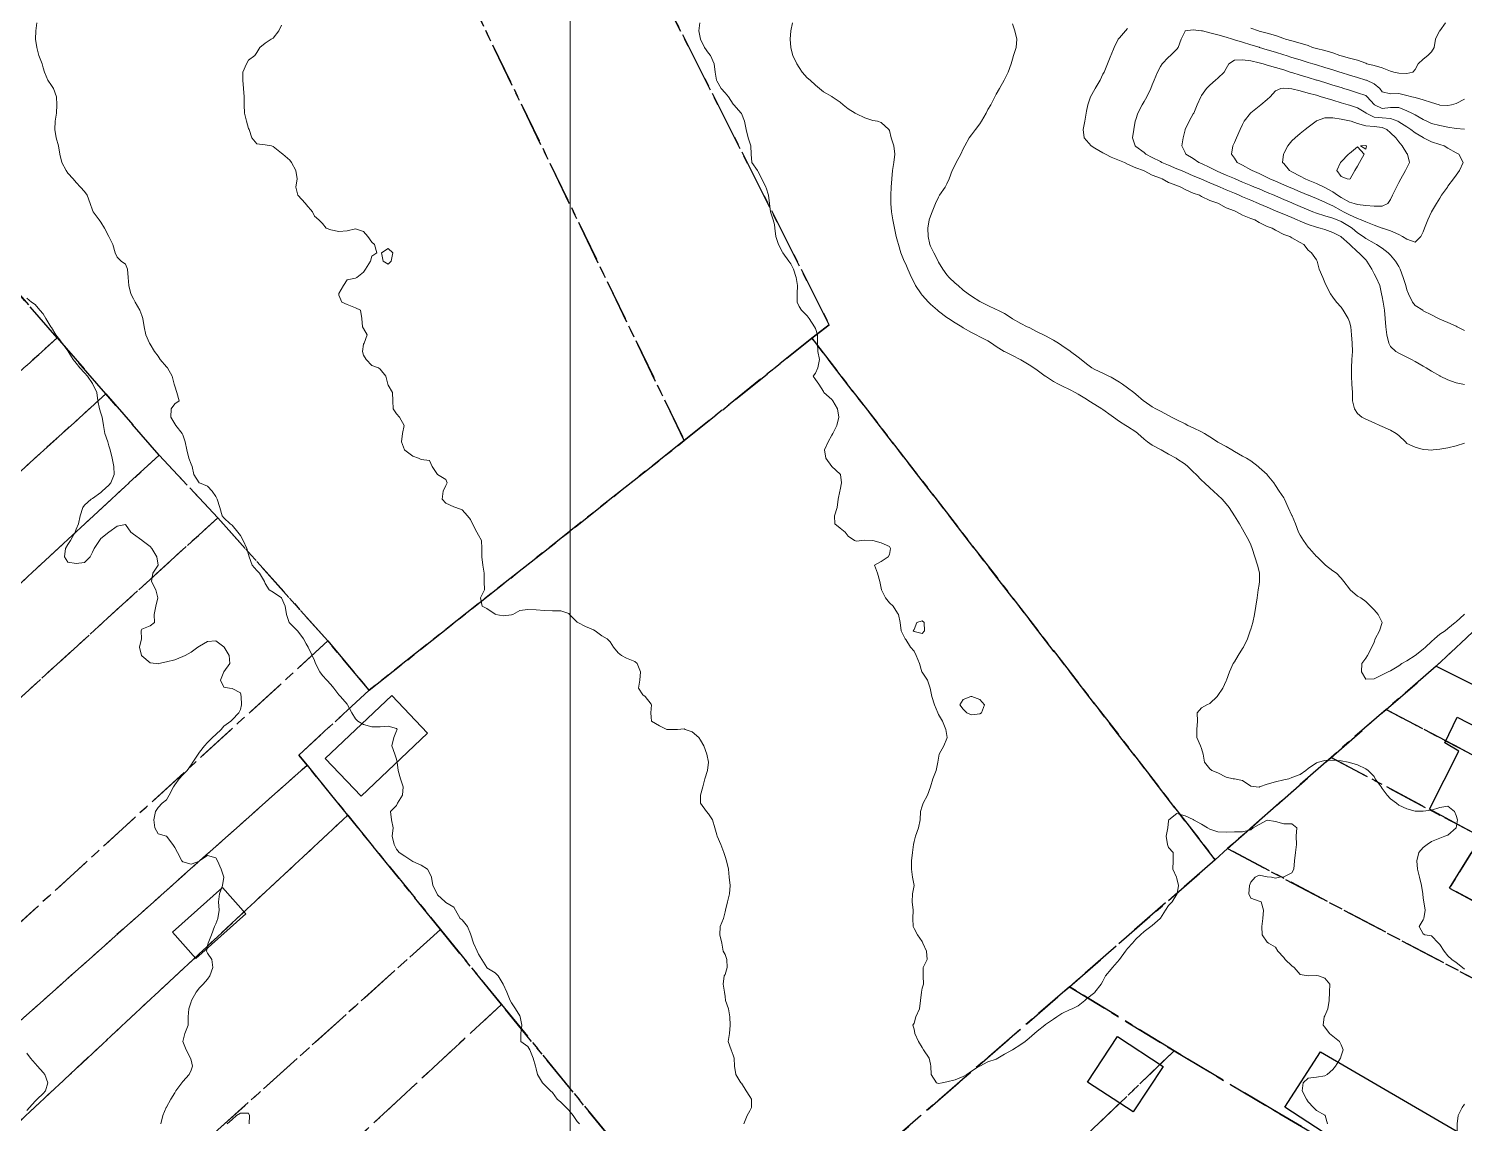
# Model space of a CAD drawing. Header units: centimetres. Extents: x 0 to 642158, y -847 to 649707.
# Drawn here: x 616333.9 to 616421.2, y 621404.3 to 621470.9 of the extents above; entities that cross this region are included whole.
import ezdxf

# ---------------------------------------------------------------- set-up
doc = ezdxf.new("R2010")
doc.units = ezdxf.units.CM
doc.header["$MEASUREMENT"] = 0
doc.linetypes.add('CENTERX2', pattern=[4, 2.5, -0.5, 0.5, -0.5])
doc.layers.add('MEV_grille', color=254, linetype='Continuous', lineweight=9)
doc.layers.add('WAL_topographie 0.5', color=253, linetype='Continuous', lineweight=20)
doc.layers.add('SPW_batiments', color=7, linetype='Continuous')
doc.layers.add('SPW_parcellaire cadastral', color=7, linetype='CENTERX2', lineweight=25, true_color=0xff0542)

# ---------------------------------------------------------------- blocks, each defined once
blk = doc.blocks.new('*U112')
at = {"layer": 'MEV_grille', "transparency": 33554687}
blk.add_lwpolyline([(0, 1825.476), (0, -1825.476)], dxfattribs=at)
blk = doc.blocks.new('*U113')
at = {"layer": 'MEV_grille', "color": 0, "linetype": 'ByBlock', "lineweight": -2, "transparency": 16777216}
blk.add_blockref('*U112', (1000, 0), dxfattribs=at)

msp = doc.modelspace()

# ---------------------------------------------------------------- linework, layer by layer
at = {"layer": 'SPW_batiments'}
for points in [[(616351.916, 621426.484), (616355.961, 621430.315), (616358.135, 621428.021), (616354.09, 621424.189), (616351.916, 621426.484)], [(616421.611, 621422.05), (616419.13, 621423.387), (616420.913, 621426.92), (616420.063, 621427.437), (616420.813, 621428.987), (616422.113, 621428.32)], [(616347.082, 621417.028), (616344.032, 621414.311), (616342.615, 621415.911), (616345.664, 621418.628), (616347.082, 621417.028)], [(616402.915, 621407.735), (616401.083, 621404.985), (616398.315, 621406.784), (616400.132, 621409.567), (616402.915, 621407.735)], [(616421.616, 621397.887), (616418.415, 621392.605), (616415.4, 621387.63), (616415.249, 621387.381), (616413.525, 621388.394), (616415.567, 621391.736), (616413.167, 621393.386), (616414.317, 621395.136), (616416.534, 621393.637), (616419.716, 621399.137), (616410.315, 621405.269), (616412.482, 621408.619), (616424.433, 621401.67)]]:
    msp.add_lwpolyline(points, dxfattribs=at)
at = {"layer": 'SPW_parcellaire cadastral'}
for points in [[(616406.831, 621420.991), (616406.079, 621420.315), (616381.528, 621452.057), (616382.59, 621452.875), (616351.981, 621513.364), (616363.267, 621518.999), (616369.865, 621522.24), (616369.942, 621522.278), (616376.513, 621525.482), (616358.142, 621561.901), (616355.485, 621567.17), (616349.995, 621577.952), (616352.127, 621579.652), (616370.952, 621542.641), (616371.586, 621541.659), (616372.235, 621540.834), (616373.089, 621539.86), (616373.957, 621538.971), (616374.973, 621538.061), (616376.098, 621537.156), (616377.407, 621536.24), (616378.996, 621535.288), (616436.286, 621505.676)], [(616373.765, 621445.823), (616346.4, 621502.304), (616338.84, 621517.664), (616333.627, 621528.033), (616328.365, 621539.223), (616324.813, 621546.38), (616322.366, 621551.341), (616321.241, 621553.624), (616318.926, 621558.452), (616317.339, 621561.594), (616326.493, 621565.88), (616326.797, 621565.232), (616333.921, 621550.568), (616334.913, 621548.385), (616342.472, 621532.24), (616351.981, 621513.364), (616382.59, 621452.875), (616381.528, 621452.057), (616373.765, 621445.823)], [(616341.803, 621444.94), (616338.557, 621448.666), (616335.598, 621452.075), (616332.204, 621455.964), (616329.403, 621459.19), (616326.26, 621462.758), (616323.512, 621465.953), (616319.974, 621470.034), (616317.277, 621473.159), (616310.497, 621480.84), (616309.28, 621482.209), (616346.4, 621502.304), (616373.765, 621445.823), (616354.58, 621430.628), (616352.071, 621433.628), (616345.37, 621441.126), (616341.803, 621444.94)], [(616335.598, 621452.075), (616305.137, 621424.613), (616302.196, 621421.57), (616294.915, 621414.938), (616291.632, 621418.454), (616298.842, 621425.226), (616302.189, 621428.482), (616304.279, 621430.358), (616306.181, 621432.106), (616332.204, 621455.964), (616335.598, 621452.075)], [(616335.598, 621452.075), (616338.557, 621448.666), (616308.311, 621421.226), (616305.302, 621418.185), (616297.965, 621411.67), (616294.915, 621414.938), (616302.196, 621421.57), (616305.137, 621424.613), (616335.598, 621452.075)], [(616373.765, 621445.823), (616381.528, 621452.057), (616406.079, 621420.315), (616397.21, 621412.589), (616376.476, 621394.616), (616372.073, 621399.973), (616362.634, 621411.512), (616358.93, 621416.07), (616353.281, 621423.028), (616350.808, 621426.071), (616350.305, 621426.679), (616354.58, 621430.628), (616373.765, 621445.823)], [(616341.803, 621444.94), (616320.514, 621425.257), (616315.815, 621421.024), (616311.789, 621417.591), (616301.415, 621407.972), (616297.965, 621411.67), (616305.302, 621418.185), (616308.311, 621421.226), (616338.557, 621448.666), (616341.803, 621444.94)], [(616341.803, 621444.94), (616345.37, 621441.126), (616323.865, 621421.525), (616319.232, 621417.24), (616305.923, 621404.972), (616301.415, 621407.972), (616311.789, 621417.591), (616315.815, 621421.024), (616320.514, 621425.257), (616341.803, 621444.94)], [(616305.923, 621404.972), (616319.232, 621417.24), (616323.865, 621421.525), (616345.37, 621441.126), (616352.071, 621433.628), (616326.717, 621410.434), (616323.701, 621407.701), (616321.806, 621405.827), (616313.07, 621397.31), (616307.371, 621403.42), (616305.923, 621404.972)], [(616422.859, 621435.212), (616419.527, 621432.089), (616416.48, 621429.453), (616413.131, 621426.547), (616406.831, 621420.991)], [(616419.527, 621432.089), (616422.859, 621435.212), (616431.142, 621430.843), (616438.897, 621426.792), (616447.444, 621422.336), (616445.597, 621418.823), (616436.914, 621423.288), (616433.676, 621424.903), (616427.807, 621427.853), (616422.923, 621430.39), (616419.527, 621432.089)], [(616350.808, 621426.071), (616329.598, 621407.178), (616328.608, 621406.294), (616326.727, 621404.475), (616315.971, 621394.212), (616313.07, 621397.31), (616321.806, 621405.827), (616323.701, 621407.701), (616326.717, 621410.434), (616352.071, 621433.628), (616354.58, 621430.628), (616350.305, 621426.679), (616350.808, 621426.071)], [(616424.782, 621425.107), (616424.299, 621425.359), (616421.007, 621427.081), (616416.48, 621429.453), (616419.527, 621432.089), (616422.923, 621430.39), (616427.807, 621427.853), (616424.782, 621425.107)], [(616424.782, 621425.107), (616443.609, 621415.217), (616439.896, 621408.023), (616431.519, 621412.518), (616426.491, 621415.295), (616420.341, 621418.597), (616422.263, 621421.701), (616413.131, 621426.547), (616416.48, 621429.453), (616421.007, 621427.081), (616424.299, 621425.359), (616424.782, 621425.107)], [(616350.808, 621426.071), (616353.281, 621423.028), (616329.812, 621401.13), (616323.851, 621395.424), (616318.785, 621391.208), (616315.971, 621394.212), (616326.727, 621404.475), (616328.608, 621406.294), (616329.598, 621407.178), (616350.808, 621426.071)], [(616438.083, 621404.521), (616429.684, 621408.938), (616423.537, 621412.174), (616406.831, 621420.991), (616413.131, 621426.547), (616422.263, 621421.701), (616420.341, 621418.597), (616426.491, 621415.295), (616431.519, 621412.518), (616439.896, 621408.023), (616438.083, 621404.521)], [(616358.93, 621416.07), (616345.372, 621403.872), (616337.544, 621396.838), (616324.619, 621384.975), (616321.464, 621388.42), (616326.211, 621392.834), (616323.851, 621395.424), (616329.812, 621401.13), (616353.281, 621423.028), (616358.93, 621416.07)], [(616397.21, 621412.589), (616406.079, 621420.315), (616406.831, 621420.991), (616423.537, 621412.174), (616429.684, 621408.938), (616438.083, 621404.521), (616433.967, 621396.221), (616432.43, 621397.064), (616430.417, 621392.905), (616421.67, 621397.976), (616410.007, 621404.86), (616403.583, 621408.68), (616397.21, 621412.589)], [(616358.93, 621416.07), (616362.634, 621411.512), (616349.732, 621399.537), (616341.86, 621392.327), (616328.791, 621380.449), (616324.619, 621384.975), (616337.544, 621396.838), (616345.372, 621403.872), (616358.93, 621416.07)], [(616397.21, 621412.589), (616403.583, 621408.68), (616398.619, 621403.913), (616394.707, 621400.154), (616390.251, 621395.735), (616381.737, 621387.892), (616376.476, 621394.616), (616397.21, 621412.589)], [(616372.073, 621399.973), (616339.521, 621369.177), (616328.791, 621380.449), (616341.86, 621392.327), (616349.732, 621399.537), (616362.634, 621411.512), (616372.073, 621399.973)], [(616398.619, 621403.913), (616403.583, 621408.68), (616410.007, 621404.86), (616421.67, 621397.976), (616430.417, 621392.905), (616426.968, 621387.108), (616418.2, 621392.249), (616398.619, 621403.913)]]:
    msp.add_lwpolyline(points, dxfattribs=at)
at = {"layer": 'WAL_topographie 0.5'}
for points in [[(616334.352, 621471.25), (616334.303, 621470.75), (616334.285, 621470.25), (616334.36, 621469.75), (616334.488, 621469.25), (616334.679, 621468.75), (616334.75, 621468.5), (616334.83, 621468.25), (616335.036, 621467.75), (616335.25, 621467.429), (616335.372, 621467.25), (616335.548, 621466.75), (616335.581, 621466.25), (616335.55, 621465.75), (616335.484, 621465.25), (616335.454, 621464.75), (616335.533, 621464.25), (616335.668, 621463.75), (616335.75, 621463.25), (616335.75, 621463.25), (616335.872, 621462.75), (616336.152, 621462.25), (616336.25, 621462.105), (616336.574, 621461.75), (616336.75, 621461.536), (616337.008, 621461.25), (616337.25, 621460.982), (616337.431, 621460.75), (616337.614, 621460.25), (616337.75, 621459.85), (616337.792, 621459.75), (616338.145, 621459.25), (616338.25, 621459.114), (616338.481, 621458.75), (616338.75, 621458.25), (616338.75, 621458.25), (616338.99, 621457.75), (616339.133, 621457.25), (616339.25, 621456.975), (616339.5, 621456.75), (616339.75, 621456.554), (616339.875, 621456.25), (616339.921, 621455.75), (616339.964, 621455.25), (616340.074, 621454.75), (616340.25, 621454.453), (616340.344, 621454.25), (616340.631, 621453.75), (616340.75, 621453.43), (616340.808, 621453.25), (616340.901, 621452.75), (616341, 621452.25), (616341.214, 621451.75), (616341.25, 621451.696), (616341.522, 621451.25), (616341.75, 621450.95), (616341.861, 621450.75), (616342.25, 621450.313), (616342.304, 621450.25), (616342.599, 621449.75), (616342.717, 621449.25), (616342.75, 621449.125), (616342.88, 621448.75), (616343.013, 621448.25), (616342.75, 621448.065), (616342.543, 621447.75), (616342.505, 621447.25), (616342.75, 621446.85), (616342.823, 621446.75), (616343.214, 621446.25), (616343.25, 621446.181), (616343.397, 621445.75), (616343.486, 621445.25), (616343.612, 621444.75), (616343.75, 621444.379), (616343.806, 621444.25), (616343.919, 621443.75), (616344.236, 621443.25), (616344.25, 621443.244), (616344.75, 621443.058), (616345.032, 621442.75), (616345.25, 621442.414), (616345.328, 621442.25), (616345.489, 621441.75), (616345.646, 621441.25), (616345.75, 621441.113), (616346.131, 621440.75), (616346.25, 621440.668), (616346.588, 621440.25), (616346.75, 621440.052), (616346.92, 621439.75), (616347.137, 621439.25), (616347.25, 621438.886), (616347.292, 621438.75), (616347.472, 621438.25), (616347.75, 621437.924), (616347.91, 621437.75), (616348.207, 621437.25), (616348.25, 621437.125), (616348.491, 621436.75), (616348.75, 621436.589), (616349.25, 621436.257), (616349.255, 621436.25), (616349.474, 621435.75), (616349.555, 621435.25), (616349.727, 621434.75), (616349.75, 621434.72), (616350.22, 621434.25), (616350.25, 621434.217), (616350.589, 621433.75), (616350.75, 621433.463), (616350.865, 621433.25), (616351.114, 621432.75), (616351.25, 621432.445), (616351.328, 621432.25), (616351.58, 621431.75), (616351.75, 621431.523), (616352.007, 621431.25), (616352.25, 621430.971), (616352.43, 621430.75), (616352.75, 621430.357), (616352.852, 621430.25), (616353.25, 621429.778), (616353.273, 621429.75), (616353.54, 621429.25), (616353.75, 621428.886), (616353.9, 621428.75), (616354.25, 621428.541), (616354.75, 621428.405), (616355.25, 621428.409), (616355.75, 621428.448), (616356.25, 621428.306), (616356.296, 621428.25), (616356.25, 621428.159), (616356.083, 621427.75), (616355.966, 621427.25), (616356.14, 621426.75), (616356.25, 621426.444), (616356.3, 621426.25), (616356.347, 621425.75), (616356.5, 621425.25), (616356.663, 621424.75), (616356.61, 621424.25), (616356.319, 621423.75), (616356.25, 621423.618), (616355.882, 621423.25), (616355.954, 621422.75), (616356.05, 621422.25), (616355.994, 621421.75), (616356.107, 621421.25), (616356.25, 621420.954), (616356.422, 621420.75), (616356.75, 621420.54), (616357.189, 621420.25), (616357.25, 621420.208), (616357.75, 621419.979), (616358.131, 621419.75), (616358.25, 621419.522), (616358.38, 621419.25), (616358.46, 621418.75), (616358.723, 621418.25), (616358.75, 621418.187), (616359.217, 621417.75), (616359.25, 621417.714), (616359.75, 621417.427), (616359.833, 621417.25), (616360.129, 621416.75), (616360.25, 621416.653), (616360.574, 621416.25), (616360.75, 621415.8), (616360.768, 621415.75), (616360.938, 621415.25), (616361.16, 621414.75), (616361.25, 621414.58), (616361.454, 621414.25), (616361.744, 621413.75), (616361.75, 621413.744), (616362.25, 621413.438), (616362.447, 621413.25), (616362.75, 621412.75), (616362.75, 621412.75), (616362.969, 621412.25), (616363.176, 621411.75), (616363.25, 621411.618), (616363.5, 621411.25), (616363.75, 621410.813), (616363.785, 621410.75), (616363.879, 621410.25), (616363.81, 621409.75), (616363.827, 621409.25), (616364.25, 621408.961), (616364.364, 621408.75), (616364.575, 621408.25), (616364.706, 621407.75), (616364.75, 621407.596), (616364.842, 621407.25), (616365.134, 621406.75), (616365.25, 621406.622), (616365.632, 621406.25), (616365.75, 621406.15), (616366.04, 621405.75), (616366.25, 621405.556), (616366.57, 621405.25), (616366.75, 621405.086), (616367.003, 621404.75), (616367.25, 621404.391), (616367.388, 621404.25)], [(616349.25, 621471.1), (616349.091, 621470.75), (616348.75, 621470.309), (616348.625, 621470.25), (616348.25, 621470.01), (616347.925, 621469.75), (616347.75, 621469.432), (616347.632, 621469.25), (616347.25, 621468.967), (616347.111, 621468.75), (616346.893, 621468.25), (616346.899, 621467.75), (616346.94, 621467.25), (616346.972, 621466.75), (616346.983, 621466.25), (616346.996, 621465.75), (616347.127, 621465.25), (616347.25, 621464.817), (616347.282, 621464.75), (616347.439, 621464.25), (616347.75, 621463.879), (616348.25, 621463.811), (616348.65, 621463.75), (616348.75, 621463.725), (616349.25, 621463.318), (616349.329, 621463.25), (616349.75, 621462.887), (616349.857, 621462.75), (616350.133, 621462.25), (616350.202, 621461.75), (616350.118, 621461.25), (616350.25, 621460.75), (616350.25, 621460.75), (616350.706, 621460.25), (616350.75, 621460.185), (616351.135, 621459.75), (616351.25, 621459.477), (616351.528, 621459.25), (616351.75, 621459.028), (616351.977, 621458.75), (616352.25, 621458.639), (616352.75, 621458.538), (616353.25, 621458.591), (616353.75, 621458.712), (616354.25, 621458.55), (616354.509, 621458.25), (616354.75, 621457.9), (616354.917, 621457.75), (616355.062, 621457.25), (616354.75, 621457.041), (616354.667, 621456.75), (616354.354, 621456.25), (616354.25, 621456.071), (616353.841, 621455.75), (616353.75, 621455.702), (616353.25, 621455.604), (616353.02, 621455.25), (616352.75, 621454.774), (616352.735, 621454.75), (616352.75, 621454.667), (616352.917, 621454.25), (616353.25, 621454.099), (616353.75, 621453.906), (616354.062, 621453.75), (616354.139, 621453.25), (616354.179, 621452.75), (616354.25, 621452.65), (616354.472, 621452.25), (616354.292, 621451.75), (616354.25, 621451.694), (616354.172, 621451.25), (616354.25, 621451.015), (616354.411, 621450.75), (616354.75, 621450.398), (616355.15, 621450.25), (616355.25, 621450.16), (616355.596, 621449.75), (616355.719, 621449.25), (616355.75, 621449.205), (616356, 621448.75), (616356.018, 621448.25), (616356.054, 621447.75), (616356.25, 621447.45), (616356.438, 621447.25), (616356.714, 621446.75), (616356.618, 621446.25), (616356.562, 621445.75), (616356.736, 621445.25), (616356.75, 621445.232), (616357.25, 621444.881), (616357.583, 621444.75), (616357.75, 621444.671), (616358.25, 621444.614), (616358.424, 621444.25), (616358.75, 621443.75), (616358.75, 621443.75), (616359.25, 621443.45), (616359.327, 621443.25), (616359.25, 621443.083), (616359.083, 621442.75), (616359.036, 621442.25), (616359.25, 621442.013), (616359.75, 621441.782), (616359.861, 621441.75), (616360.25, 621441.615), (616360.567, 621441.25), (616360.75, 621441.011), (616360.886, 621440.75), (616361.14, 621440.25), (616361.25, 621440.063), (616361.429, 621439.75), (616361.446, 621439.25), (616361.435, 621438.75), (616361.503, 621438.25), (616361.581, 621437.75), (616361.596, 621437.25), (616361.603, 621436.75), (616361.361, 621436.25), (616361.456, 621435.75), (616361.75, 621435.603), (616362.25, 621435.27), (616362.3, 621435.25), (616362.75, 621435.162), (616363.25, 621435.215), (616363.327, 621435.25), (616363.75, 621435.479), (616364.25, 621435.542), (616364.75, 621435.521), (616365.25, 621435.491), (616365.75, 621435.453), (616366.25, 621435.462), (616366.75, 621435.295), (616366.787, 621435.25), (616367.25, 621434.775), (616367.287, 621434.75), (616367.75, 621434.505), (616368.25, 621434.313), (616368.35, 621434.25), (616368.75, 621433.938), (616369.066, 621433.75), (616369.25, 621433.583), (616369.462, 621433.25), (616369.75, 621432.911), (616369.946, 621432.75), (616370.25, 621432.591), (616370.75, 621432.378), (616370.895, 621432.25), (616371.104, 621431.75), (616371.061, 621431.25), (616370.986, 621430.75), (616371.25, 621430.354), (616371.382, 621430.25), (616371.75, 621429.783), (616371.766, 621429.75), (616371.75, 621429.5), (616371.741, 621429.25), (616371.75, 621429), (616371.778, 621428.75), (616372.25, 621428.457), (616372.712, 621428.25), (616372.75, 621428.234), (616373.25, 621428.238), (616373.35, 621428.25), (616373.75, 621428.28), (616373.819, 621428.25), (616374.25, 621428.098), (616374.646, 621427.75), (616374.75, 621427.603), (616374.959, 621427.25), (616375.139, 621426.75), (616375.25, 621426.25), (616375.25, 621426.25), (616375.25, 621426.25), (616375.183, 621425.75), (616375.028, 621425.25), (616374.894, 621424.75), (616374.761, 621424.25), (616374.762, 621423.75), (616375.121, 621423.25), (616375.25, 621423.102), (616375.482, 621422.75), (616375.625, 621422.25), (616375.75, 621421.841), (616375.776, 621421.75), (616375.995, 621421.25), (616376.174, 621420.75), (616376.25, 621420.513), (616376.343, 621420.25), (616376.456, 621419.75), (616376.494, 621419.25), (616376.55, 621418.75), (616376.527, 621418.25), (616376.406, 621417.75), (616376.271, 621417.25), (616376.25, 621417.139), (616376.158, 621416.75), (616375.955, 621416.25), (616375.932, 621415.75), (616376.043, 621415.25), (616376.141, 621414.75), (616376.25, 621414.544), (616376.359, 621414.25), (616376.387, 621413.75), (616376.25, 621413.338), (616376.196, 621413.25), (616376.133, 621412.75), (616376.221, 621412.25), (616376.25, 621412), (616376.281, 621411.75), (616376.462, 621411.25), (616376.547, 621410.75), (616376.55, 621410.25), (616376.513, 621409.75), (616376.438, 621409.25), (616376.611, 621408.75), (616376.75, 621408.417), (616376.806, 621408.25), (616376.831, 621407.75), (616376.903, 621407.25), (616377.218, 621406.75), (616377.25, 621406.713), (616377.534, 621406.25), (616377.75, 621405.911), (616377.85, 621405.75), (616377.854, 621405.25), (616377.75, 621405.038), (616377.587, 621404.75), (616377.398, 621404.25)], [(616374.715, 621471.25), (616374.652, 621470.75), (616374.75, 621470.25), (616374.75, 621470.25), (616374.994, 621469.75), (616375.25, 621469.394), (616375.355, 621469.25), (616375.581, 621468.75), (616375.653, 621468.25), (616375.731, 621467.75), (616375.75, 621467.715), (616376.02, 621467.25), (616376.25, 621466.994), (616376.462, 621466.75), (616376.75, 621466.295), (616376.786, 621466.25), (616377.233, 621465.75), (616377.25, 621465.729), (616377.433, 621465.25), (616377.532, 621464.75), (616377.658, 621464.25), (616377.75, 621463.94), (616377.809, 621463.75), (616377.846, 621463.25), (616377.878, 621462.75), (616378.225, 621462.25), (616378.25, 621462.221), (616378.489, 621461.75), (616378.734, 621461.25), (616378.75, 621461.208), (616378.899, 621460.75), (616378.962, 621460.25), (616379.021, 621459.75), (616379.185, 621459.25), (616379.25, 621458.981), (616379.285, 621458.75), (616379.349, 621458.25), (616379.503, 621457.75), (616379.75, 621457.29), (616379.769, 621457.25), (616380.128, 621456.75), (616380.25, 621456.578), (616380.414, 621456.25), (616380.573, 621455.75), (616380.652, 621455.25), (616380.647, 621454.75), (616380.646, 621454.25), (616380.75, 621453.988), (616380.906, 621453.75), (616381.25, 621453.406), (616381.364, 621453.25), (616381.7, 621452.75), (616381.75, 621452.645), (616381.882, 621452.25), (616381.883, 621451.75), (616381.891, 621451.25), (616381.994, 621450.75), (616381.904, 621450.25), (616381.75, 621449.917), (616381.607, 621449.75), (616381.75, 621449.55), (616381.95, 621449.25), (616382.25, 621448.8), (616382.267, 621448.75), (616382.75, 621448.313), (616382.799, 621448.25), (616383.083, 621447.75), (616383.172, 621447.25), (616383.044, 621446.75), (616382.815, 621446.25), (616382.75, 621446.15), (616382.528, 621445.75), (616382.298, 621445.25), (616382.39, 621444.75), (616382.75, 621444.25), (616382.75, 621444.25), (616383.25, 621443.783), (616383.279, 621443.75), (616383.343, 621443.25), (616383.25, 621442.833), (616383.231, 621442.75), (616383.133, 621442.25), (616383.073, 621441.75), (616382.902, 621441.25), (616382.929, 621440.75), (616383.25, 621440.5), (616383.55, 621440.25), (616383.75, 621440), (616384.125, 621439.75), (616384.25, 621439.704), (616384.583, 621439.75), (616384.75, 621439.769), (616385.25, 621439.75), (616385.25, 621439.75), (616385.75, 621439.607), (616386.25, 621439.375), (616386.328, 621439.25), (616386.25, 621438.893), (616386.179, 621438.75), (616385.75, 621438.464), (616385.341, 621438.25), (616385.523, 621437.75), (616385.672, 621437.25), (616385.75, 621436.833), (616385.767, 621436.75), (616386.022, 621436.25), (616386.25, 621435.954), (616386.489, 621435.75), (616386.75, 621435.321), (616386.8, 621435.25), (616386.902, 621434.75), (616386.972, 621434.25), (616387.217, 621433.75), (616387.25, 621433.714), (616387.546, 621433.25), (616387.75, 621433.013), (616387.882, 621432.75), (616388.074, 621432.25), (616388.231, 621431.75), (616388.25, 621431.722), (616388.565, 621431.25), (616388.734, 621430.75), (616388.75, 621430.65), (616388.833, 621430.25), (616388.991, 621429.75), (616389.194, 621429.25), (616389.25, 621429.162), (616389.491, 621428.75), (616389.692, 621428.25), (616389.75, 621427.875), (616389.778, 621427.75), (616389.75, 621427.694), (616389.56, 621427.25), (616389.287, 621426.75), (616389.25, 621426.5), (616389.206, 621426.25), (616389.098, 621425.75), (616388.9, 621425.25), (616388.75, 621424.75), (616388.75, 621424.75), (616388.568, 621424.25), (616388.3, 621423.75), (616388.25, 621423.583), (616388.145, 621423.25), (616388.128, 621422.75), (616388.028, 621422.25), (616387.836, 621421.75), (616387.75, 621421.417), (616387.723, 621421.25), (616387.652, 621420.75), (616387.591, 621420.25), (616387.589, 621419.75), (616387.661, 621419.25), (616387.75, 621418.75), (616387.75, 621418.75), (616387.75, 621418.75), (616387.664, 621418.25), (616387.647, 621417.75), (616387.692, 621417.25), (616387.677, 621416.75), (616387.693, 621416.25), (616387.75, 621416.139), (616387.956, 621415.75), (616388.25, 621415.333), (616388.285, 621415.25), (616388.51, 621414.75), (616388.553, 621414.25), (616388.313, 621413.75), (616388.298, 621413.25), (616388.325, 621412.75), (616388.25, 621412.5), (616388.203, 621412.25), (616388.153, 621411.75), (616388.078, 621411.25), (616387.865, 621410.75), (616387.75, 621410.375), (616387.679, 621410.25), (616387.75, 621410), (616387.806, 621409.75), (616388.028, 621409.25), (616388.25, 621408.886), (616388.325, 621408.75), (616388.671, 621408.25), (616388.75, 621407.875), (616388.766, 621407.75), (616388.794, 621407.25), (616389.125, 621406.75), (616389.25, 621406.7), (616389.464, 621406.75), (616389.75, 621406.796), (616390.25, 621406.926), (616390.75, 621407.126), (616390.966, 621407.25), (616391.25, 621407.46), (616391.726, 621407.75), (616391.75, 621407.765), (616392.25, 621408.013), (616392.75, 621408.186), (616392.861, 621408.25), (616393.25, 621408.478), (616393.75, 621408.75), (616393.75, 621408.75), (616394.25, 621409.066), (616394.509, 621409.25), (616394.75, 621409.462), (616395.081, 621409.75), (616395.25, 621409.886), (616395.704, 621410.25), (616395.75, 621410.281), (616396.25, 621410.623), (616396.444, 621410.75), (616396.75, 621410.965), (616397.25, 621411.208), (616397.382, 621411.25), (616397.75, 621411.432), (616398.139, 621411.75), (616398.25, 621411.847), (616398.75, 621412.241), (616398.758, 621412.25), (616399.141, 621412.75), (616399.25, 621412.934), (616399.415, 621413.25), (616399.75, 621413.656), (616399.823, 621413.75), (616400.25, 621414.245), (616400.253, 621414.25), (616400.625, 621414.75), (616400.75, 621414.911), (616401.039, 621415.25), (616401.25, 621415.485), (616401.527, 621415.75), (616401.75, 621415.952), (616402.164, 621416.25), (616402.25, 621416.32), (616402.734, 621416.75), (616402.75, 621416.769), (616403.066, 621417.25), (616403.25, 621417.533), (616403.456, 621417.75), (616403.75, 621418.23), (616403.76, 621418.25), (616403.848, 621418.75), (616403.75, 621419.175), (616403.722, 621419.25), (616403.504, 621419.75), (616403.517, 621420.25), (616403.524, 621420.75), (616403.25, 621421.065), (616403.176, 621421.25), (616403.096, 621421.75), (616403.203, 621422.25), (616403.25, 621422.679), (616403.261, 621422.75), (616403.75, 621423.136), (616404.25, 621422.988), (616404.75, 621422.758), (616404.765, 621422.75), (616405.25, 621422.474), (616405.616, 621422.25), (616405.75, 621422.174), (616406.25, 621422.016), (616406.75, 621422.002), (616407.25, 621422.009), (616407.75, 621422.01), (616408.25, 621422.142), (616408.403, 621422.25), (616408.75, 621422.47), (616409.25, 621422.718), (616409.75, 621422.634), (616410.25, 621422.511), (616410.75, 621422.511), (616411.053, 621422.25), (616411.011, 621421.75), (616411.034, 621421.25), (616410.975, 621420.75), (616410.901, 621420.25), (616410.868, 621419.75), (616410.75, 621419.519), (616410.25, 621419.279), (616410, 621419.25), (616409.75, 621419.203), (616409.5, 621419.25), (616409.25, 621419.275), (616408.75, 621419.381), (616408.514, 621419.25), (616408.25, 621418.962), (616408.166, 621418.75), (616408.122, 621418.25), (616408.25, 621417.977), (616408.75, 621417.788), (616408.875, 621417.75), (616409.028, 621417.25), (616408.977, 621416.75), (616408.927, 621416.25), (616408.944, 621415.75), (616409.25, 621415.298), (616409.333, 621415.25), (616409.75, 621415), (616409.901, 621414.75), (616410.25, 621414.367), (616410.345, 621414.25), (616410.75, 621413.865), (616410.895, 621413.75), (616411.25, 621413.327), (616411.75, 621413.25), (616412.25, 621413.281), (616412.375, 621413.25), (616412.75, 621413.119), (616413.054, 621412.75), (616413.039, 621412.25), (616413.023, 621411.75), (616412.946, 621411.25), (616412.75, 621410.822), (616412.716, 621410.75), (616412.661, 621410.25), (616412.75, 621410.125), (616413.038, 621409.75), (616413.25, 621409.575), (616413.652, 621409.25), (616413.75, 621409.05), (616413.864, 621408.75), (616413.75, 621408.375), (616413.708, 621408.25), (616413.404, 621407.75), (616413.25, 621407.55), (616412.901, 621407.25), (616412.75, 621407.162), (616412.25, 621407.092), (616411.75, 621407.016), (616411.446, 621406.75), (616411.381, 621406.25), (616411.635, 621405.75), (616411.75, 621405.593), (616412.069, 621405.25), (616412.25, 621405.048), (616412.75, 621404.782), (616412.781, 621404.75), (616412.91, 621404.25)], [(616380.354, 621471.25), (616380.25, 621470.766), (616380.247, 621470.75), (616380.21, 621470.25), (616380.244, 621469.75), (616380.25, 621469.727), (616380.377, 621469.25), (616380.609, 621468.75), (616380.75, 621468.521), (616380.949, 621468.25), (616381.25, 621467.906), (616381.434, 621467.75), (616381.75, 621467.45), (616382.006, 621467.25), (616382.25, 621467.054), (616382.75, 621466.765), (616382.773, 621466.75), (616383.25, 621466.411), (616383.438, 621466.25), (616383.75, 621466.01), (616384.169, 621465.75), (616384.25, 621465.701), (616384.75, 621465.46), (616385.25, 621465.301), (616385.531, 621465.25), (616385.75, 621465.179), (616386.227, 621464.75), (616386.25, 621464.683), (616386.368, 621464.25), (616386.524, 621463.75), (616386.581, 621463.25), (616386.529, 621462.75), (616386.449, 621462.25), (616386.397, 621461.75), (616386.356, 621461.25), (616386.332, 621460.75), (616386.337, 621460.25), (616386.377, 621459.75), (616386.464, 621459.25), (616386.563, 621458.75), (616386.671, 621458.25), (616386.75, 621457.957), (616386.797, 621457.75), (616386.946, 621457.25), (616387.159, 621456.75), (616387.25, 621456.568), (616387.383, 621456.25), (616387.6, 621455.75), (616387.75, 621455.446), (616387.845, 621455.25), (616388.189, 621454.75), (616388.25, 621454.681), (616388.623, 621454.25), (616388.75, 621454.121), (616389.172, 621453.75), (616389.25, 621453.689), (616389.75, 621453.32), (616389.855, 621453.25), (616390.25, 621452.991), (616390.654, 621452.75), (616390.75, 621452.693), (616391.25, 621452.394), (616391.532, 621452.25), (616391.75, 621452.139), (616392.25, 621451.887), (616392.465, 621451.75), (616392.75, 621451.554), (616393.229, 621451.25), (616393.25, 621451.238), (616393.75, 621451), (616394.21, 621450.75), (616394.25, 621450.727), (616394.75, 621450.423), (616395.038, 621450.25), (616395.25, 621450.107), (616395.731, 621449.75), (616395.75, 621449.736), (616396.25, 621449.417), (616396.549, 621449.25), (616396.75, 621449.147), (616397.25, 621448.909), (616397.555, 621448.75), (616397.75, 621448.646), (616398.25, 621448.34), (616398.396, 621448.25), (616398.75, 621448.018), (616399.188, 621447.75), (616399.25, 621447.709), (616399.75, 621447.357), (616399.893, 621447.25), (616400.25, 621446.979), (616400.638, 621446.75), (616400.75, 621446.683), (616401.25, 621446.347), (616401.373, 621446.25), (616401.75, 621445.915), (616401.961, 621445.75), (616402.25, 621445.539), (616402.75, 621445.275), (616402.803, 621445.25), (616403.25, 621444.998), (616403.707, 621444.75), (616403.75, 621444.721), (616404.25, 621444.385), (616404.426, 621444.25), (616404.75, 621443.922), (616404.926, 621443.75), (616405.25, 621443.419), (616405.438, 621443.25), (616405.75, 621442.952), (616405.971, 621442.75), (616406.25, 621442.508), (616406.497, 621442.25), (616406.75, 621441.97), (616406.93, 621441.75), (616407.25, 621441.25), (616407.25, 621441.25), (616407.557, 621440.75), (616407.75, 621440.425), (616407.855, 621440.25), (616408.135, 621439.75), (616408.25, 621439.483), (616408.335, 621439.25), (616408.491, 621438.75), (616408.661, 621438.25), (616408.75, 621437.864), (616408.774, 621437.75), (616408.772, 621437.25), (616408.75, 621437.068), (616408.702, 621436.75), (616408.641, 621436.25), (616408.556, 621435.75), (616408.477, 621435.25), (616408.38, 621434.75), (616408.25, 621434.341), (616408.215, 621434.25), (616408.043, 621433.75), (616407.805, 621433.25), (616407.75, 621433.173), (616407.479, 621432.75), (616407.25, 621432.361), (616407.186, 621432.25), (616406.946, 621431.75), (616406.771, 621431.25), (616406.75, 621431.197), (616406.548, 621430.75), (616406.25, 621430.304), (616406.2, 621430.25), (616405.75, 621429.815), (616405.568, 621429.75), (616405.25, 621429.566), (616404.989, 621429.25), (616405, 621428.75), (616404.966, 621428.25), (616404.968, 621427.75), (616405.179, 621427.25), (616405.25, 621427.083), (616405.345, 621426.75), (616405.426, 621426.25), (616405.75, 621425.857), (616405.886, 621425.75), (616406.25, 621425.605), (616406.75, 621425.332), (616407.167, 621425.25), (616407.25, 621425.239), (616407.75, 621425.139), (616408.25, 621424.797), (616408.568, 621424.75), (616408.75, 621424.738), (616408.785, 621424.75), (616409.25, 621424.918), (616409.75, 621425.065), (616410.25, 621425.174), (616410.563, 621425.25), (616410.75, 621425.311), (616411.25, 621425.498), (616411.594, 621425.75), (616411.75, 621425.874), (616412.25, 621426.213), (616412.365, 621426.25), (616412.75, 621426.353), (616413.25, 621426.385), (616413.75, 621426.337), (616414.172, 621426.25), (616414.25, 621426.235), (616414.75, 621426.084), (616415.25, 621425.858), (616415.399, 621425.75), (616415.75, 621425.377), (616415.821, 621425.25), (616416.178, 621424.75), (616416.25, 621424.643), (616416.553, 621424.25), (616416.75, 621424.025), (616417.11, 621423.75), (616417.25, 621423.647), (616417.75, 621423.408), (616418.25, 621423.281), (616418.75, 621423.275), (616419.25, 621423.342), (616419.75, 621423.496), (616420.25, 621423.571), (616420.653, 621423.25), (616420.75, 621423.006), (616420.83, 621422.75), (616420.75, 621422.25), (616420.75, 621422.25), (616420.25, 621421.821), (616420.062, 621421.75), (616419.75, 621421.635), (616419.25, 621421.419), (616418.987, 621421.25), (616418.75, 621421.062), (616418.47, 621420.75), (616418.349, 621420.25), (616418.399, 621419.75), (616418.515, 621419.25), (616418.647, 621418.75), (616418.725, 621418.25), (616418.75, 621417.969), (616418.777, 621417.75), (616418.857, 621417.25), (616418.78, 621416.75), (616418.75, 621416.657), (616418.5, 621416.25), (616418.75, 621415.81), (616418.85, 621415.75), (616419.25, 621415.686), (616419.682, 621415.25), (616419.75, 621415.166), (616420.014, 621414.75), (616420.25, 621414.473), (616420.492, 621414.25), (616420.75, 621414.059), (616421.141, 621413.75), (616421.25, 621413.649)], [(616393.75, 621471.179), (616393.895, 621470.75), (616394.017, 621470.25), (616393.97, 621469.75), (616393.811, 621469.25), (616393.75, 621469.04), (616393.668, 621468.75), (616393.472, 621468.25), (616393.25, 621467.798), (616393.228, 621467.75), (616392.958, 621467.25), (616392.75, 621466.912), (616392.669, 621466.75), (616392.426, 621466.25), (616392.25, 621465.964), (616392.142, 621465.75), (616391.85, 621465.25), (616391.75, 621465.107), (616391.495, 621464.75), (616391.25, 621464.438), (616391.103, 621464.25), (616390.839, 621463.75), (616390.75, 621463.581), (616390.593, 621463.25), (616390.325, 621462.75), (616390.25, 621462.605), (616390.068, 621462.25), (616389.883, 621461.75), (616389.75, 621461.441), (616389.654, 621461.25), (616389.309, 621460.75), (616389.25, 621460.638), (616389.057, 621460.25), (616388.854, 621459.75), (616388.75, 621459.488), (616388.676, 621459.25), (616388.599, 621458.75), (616388.61, 621458.25), (616388.712, 621457.75), (616388.75, 621457.656), (616388.958, 621457.25), (616389.216, 621456.75), (616389.25, 621456.682), (616389.507, 621456.25), (616389.75, 621455.914), (616389.895, 621455.75), (616390.25, 621455.406), (616390.429, 621455.25), (616390.75, 621454.985), (616391.054, 621454.75), (616391.25, 621454.612), (616391.75, 621454.296), (616391.834, 621454.25), (616392.25, 621454.037), (616392.75, 621453.8), (616392.846, 621453.75), (616393.25, 621453.552), (616393.719, 621453.25), (616393.75, 621453.231), (616394.25, 621452.953), (616394.638, 621452.75), (616394.75, 621452.696), (616395.25, 621452.444), (616395.625, 621452.25), (616395.75, 621452.188), (616396.25, 621451.933), (616396.536, 621451.75), (616396.75, 621451.614), (616397.25, 621451.263), (616397.266, 621451.25), (616397.75, 621450.894), (616397.92, 621450.75), (616398.25, 621450.485), (616398.583, 621450.25), (616398.75, 621450.157), (616399.25, 621449.93), (616399.605, 621449.75), (616399.75, 621449.672), (616400.25, 621449.376), (616400.436, 621449.25), (616400.75, 621449.037), (616401.121, 621448.75), (616401.25, 621448.647), (616401.714, 621448.25), (616401.75, 621448.22), (616402.25, 621447.871), (616402.469, 621447.75), (616402.75, 621447.608), (616403.25, 621447.348), (616403.427, 621447.25), (616403.75, 621447.079), (616404.25, 621446.839), (616404.421, 621446.75), (616404.75, 621446.601), (616405.25, 621446.364), (616405.439, 621446.25), (616405.75, 621446.057), (616406.225, 621445.75), (616406.25, 621445.735), (616406.75, 621445.456), (616407.104, 621445.25), (616407.25, 621445.157), (616407.75, 621444.872), (616407.992, 621444.75), (616408.25, 621444.587), (616408.688, 621444.25), (616408.75, 621444.191), (616409.243, 621443.75), (616409.25, 621443.743), (616409.644, 621443.25), (616409.75, 621443.094), (616409.973, 621442.75), (616410.25, 621442.331), (616410.297, 621442.25), (616410.53, 621441.75), (616410.75, 621441.27), (616410.76, 621441.25), (616410.961, 621440.75), (616411.156, 621440.25), (616411.25, 621440.058), (616411.451, 621439.75), (616411.75, 621439.34), (616411.829, 621439.25), (616412.25, 621438.779), (616412.279, 621438.75), (616412.75, 621438.286), (616412.796, 621438.25), (616413.25, 621437.895), (616413.458, 621437.75), (616413.75, 621437.458), (616413.922, 621437.25), (616414.25, 621436.798), (616414.297, 621436.75), (616414.75, 621436.352), (616414.942, 621436.25), (616415.25, 621436.034), (616415.542, 621435.75), (616415.75, 621435.523), (616415.993, 621435.25), (616416.24, 621434.75), (616416.076, 621434.25), (616415.828, 621433.75), (616415.75, 621433.566), (616415.624, 621433.25), (616415.35, 621432.75), (616415.25, 621432.59), (616415.004, 621432.25), (616414.986, 621431.75), (616415.25, 621431.298), (616415.75, 621431.323), (616416.25, 621431.577), (616416.615, 621431.75), (616416.75, 621431.815), (616417.25, 621432.116), (616417.44, 621432.25), (616417.75, 621432.419), (616418.25, 621432.75), (616418.25, 621432.75), (616418.75, 621433.131), (616418.887, 621433.25), (616419.25, 621433.589), (616419.427, 621433.75), (616419.75, 621434.044), (616420.075, 621434.25), (616420.25, 621434.382), (616420.696, 621434.75), (616420.75, 621434.8), (616421.228, 621435.25), (616421.25, 621435.269)], [(616400.75, 621470.897), (616400.629, 621470.75), (616400.25, 621470.336), (616400.185, 621470.25), (616399.933, 621469.75), (616399.75, 621469.291), (616399.733, 621469.25), (616399.527, 621468.75), (616399.316, 621468.25), (616399.25, 621468.112), (616399.074, 621467.75), (616398.776, 621467.25), (616398.75, 621467.204), (616398.5, 621466.75), (616398.325, 621466.25), (616398.25, 621465.87), (616398.227, 621465.75), (616398.138, 621465.25), (616398.054, 621464.75), (616398.115, 621464.25), (616398.25, 621464.093), (616398.538, 621463.75), (616398.75, 621463.615), (616399.25, 621463.335), (616399.412, 621463.25), (616399.75, 621463.077), (616400.25, 621462.875), (616400.559, 621462.75), (616400.75, 621462.648), (616401.25, 621462.43), (616401.725, 621462.25), (616401.75, 621462.235), (616402.25, 621461.976), (616402.75, 621461.79), (616402.853, 621461.75), (616403.25, 621461.536), (616403.75, 621461.345), (616403.998, 621461.25), (616404.25, 621461.101), (616404.75, 621460.883), (616405.127, 621460.75), (616405.25, 621460.678), (616405.75, 621460.435), (616406.25, 621460.265), (616406.29, 621460.25), (616406.75, 621459.982), (616407.25, 621459.798), (616407.382, 621459.75), (616407.75, 621459.53), (616408.25, 621459.331), (616408.494, 621459.25), (616408.75, 621459.095), (616409.25, 621458.855), (616409.553, 621458.75), (616409.75, 621458.622), (616410.25, 621458.373), (616410.625, 621458.25), (616410.75, 621458.166), (616411.25, 621457.877), (616411.48, 621457.75), (616411.75, 621457.417), (616411.942, 621457.25), (616412.25, 621456.818), (616412.298, 621456.75), (616412.417, 621456.25), (616412.638, 621455.75), (616412.75, 621455.45), (616412.831, 621455.25), (616413.099, 621454.75), (616413.25, 621454.547), (616413.456, 621454.25), (616413.75, 621453.95), (616413.864, 621453.75), (616414.172, 621453.25), (616414.25, 621453.05), (616414.331, 621452.75), (616414.375, 621452.25), (616414.413, 621451.75), (616414.432, 621451.25), (616414.403, 621450.75), (616414.376, 621450.25), (616414.378, 621449.75), (616414.409, 621449.25), (616414.43, 621448.75), (616414.44, 621448.25), (616414.556, 621447.75), (616414.75, 621447.481), (616415.011, 621447.25), (616415.25, 621447.119), (616415.75, 621446.913), (616416.107, 621446.75), (616416.25, 621446.689), (616416.75, 621446.45), (616417.105, 621446.25), (616417.25, 621446.14), (616417.66, 621445.75), (616417.75, 621445.653), (616418.25, 621445.42), (616418.75, 621445.277), (616419.05, 621445.25), (616419.25, 621445.235), (616419.35, 621445.25), (616419.75, 621445.301), (616420.25, 621445.382), (616420.75, 621445.51), (616421.25, 621445.659)], [(616421.25, 621466.605), (616420.75, 621466.335), (616420.456, 621466.25), (616420.25, 621466.209), (616419.75, 621466.237), (616419.706, 621466.25), (616419.25, 621466.388), (616418.75, 621466.555), (616418.25, 621466.691), (616418.047, 621466.75), (616417.75, 621466.831), (616417.25, 621466.949), (616416.75, 621466.921), (616416.25, 621467.044), (616416.098, 621467.25), (616415.75, 621467.54), (616415.287, 621467.75), (616415.25, 621467.764), (616414.75, 621467.916), (616414.25, 621468.069), (616413.75, 621468.225), (616413.667, 621468.25), (616413.25, 621468.378), (616412.75, 621468.53), (616412.25, 621468.683), (616412.035, 621468.75), (616411.75, 621468.839), (616411.25, 621468.99), (616410.75, 621469.143), (616410.406, 621469.25), (616410.25, 621469.298), (616409.75, 621469.452), (616409.25, 621469.604), (616408.773, 621469.75), (616408.75, 621469.757), (616408.25, 621469.912), (616407.75, 621470.064), (616407.25, 621470.215), (616407.138, 621470.25), (616406.75, 621470.367), (616406.25, 621470.508), (616405.75, 621470.637), (616405.308, 621470.75), (616405.25, 621470.763), (616404.75, 621470.821), (616404.262, 621470.75), (616404.25, 621470.742), (616404.01, 621470.25), (616403.831, 621469.75), (616403.75, 621469.643), (616403.371, 621469.25), (616403.25, 621469.145), (616402.859, 621468.75), (616402.75, 621468.586), (616402.564, 621468.25), (616402.363, 621467.75), (616402.25, 621467.47), (616402.158, 621467.25), (616401.918, 621466.75), (616401.75, 621466.452), (616401.636, 621466.25), (616401.374, 621465.75), (616401.25, 621465.365), (616401.216, 621465.25), (616401.131, 621464.75), (616401.048, 621464.25), (616401.209, 621463.75), (616401.25, 621463.723), (616401.75, 621463.343), (616401.852, 621463.25), (616402.25, 621463.058), (616402.75, 621462.798), (616402.839, 621462.75), (616403.25, 621462.577), (616403.75, 621462.367), (616404.022, 621462.25), (616404.25, 621462.154), (616404.75, 621461.943), (616405.205, 621461.75), (616405.25, 621461.731), (616405.75, 621461.517), (616406.25, 621461.304), (616406.375, 621461.25), (616406.75, 621461.089), (616407.25, 621460.875), (616407.542, 621460.75), (616407.75, 621460.66), (616408.25, 621460.447), (616408.711, 621460.25), (616408.75, 621460.233), (616409.25, 621460.021), (616409.75, 621459.81), (616409.892, 621459.75), (616410.25, 621459.598), (616410.75, 621459.389), (616411.077, 621459.25), (616411.25, 621459.175), (616411.75, 621458.976), (616412.25, 621458.81), (616412.476, 621458.75), (616412.75, 621458.66), (616413.25, 621458.486), (616413.72, 621458.25), (616413.75, 621458.23), (616414.25, 621457.767), (616414.268, 621457.75), (616414.75, 621457.299), (616414.818, 621457.25), (616415.25, 621456.816), (616415.321, 621456.75), (616415.616, 621456.25), (616415.75, 621455.972), (616415.878, 621455.75), (616416.103, 621455.25), (616416.209, 621454.75), (616416.25, 621454.564), (616416.308, 621454.25), (616416.397, 621453.75), (616416.436, 621453.25), (616416.468, 621452.75), (616416.529, 621452.25), (616416.646, 621451.75), (616416.75, 621451.55), (616417.086, 621451.25), (616417.25, 621451.15), (616417.75, 621450.889), (616418.028, 621450.75), (616418.25, 621450.639), (616418.75, 621450.357), (616418.931, 621450.25), (616419.25, 621450.05), (616419.75, 621449.759), (616419.768, 621449.75), (616420.25, 621449.523), (616420.75, 621449.327), (616421.163, 621449.25), (616421.25, 621449.234)], [(616420.108, 621471.25), (616419.75, 621470.76), (616419.74, 621470.75), (616419.5, 621470.25), (616419.403, 621469.75), (616419.25, 621469.469), (616419.021, 621469.25), (616418.75, 621469.024), (616418.439, 621468.75), (616418.25, 621468.4), (616418.11, 621468.25), (616417.75, 621468.161), (616417.25, 621468.188), (616416.956, 621468.25), (616416.75, 621468.309), (616416.25, 621468.502), (616415.75, 621468.638), (616415.321, 621468.75), (616415.25, 621468.783), (616414.75, 621468.969), (616414.25, 621469.096), (616413.75, 621469.226), (616413.664, 621469.25), (616413.25, 621469.419), (616412.75, 621469.557), (616412.25, 621469.686), (616412.013, 621469.75), (616411.75, 621469.858), (616411.25, 621470.013), (616410.75, 621470.147), (616410.368, 621470.25), (616410.25, 621470.3), (616409.75, 621470.47), (616409.25, 621470.607), (616408.75, 621470.739), (616408.711, 621470.75), (616408.25, 621470.918)], [(616421.25, 621464.78), (616420.75, 621464.822), (616420.25, 621464.899), (616419.75, 621464.987), (616419.25, 621465.122), (616418.966, 621465.25), (616418.75, 621465.356), (616418.25, 621465.647), (616418.057, 621465.75), (616417.75, 621465.894), (616417.25, 621466.091), (616416.75, 621466.086), (616416.25, 621466.025), (616415.779, 621466.25), (616415.75, 621466.28), (616415.341, 621466.75), (616415.25, 621466.826), (616414.75, 621466.993), (616414.25, 621467.147), (616413.917, 621467.25), (616413.75, 621467.302), (616413.25, 621467.454), (616412.75, 621467.607), (616412.294, 621467.75), (616412.25, 621467.764), (616411.75, 621467.916), (616411.25, 621468.067), (616410.75, 621468.22), (616410.654, 621468.25), (616410.25, 621468.376), (616409.75, 621468.523), (616409.25, 621468.671), (616408.992, 621468.75), (616408.75, 621468.819), (616408.25, 621468.926), (616407.75, 621468.997), (616407.25, 621468.975), (616406.905, 621468.75), (616406.75, 621468.464), (616406.629, 621468.25), (616406.25, 621467.879), (616406.102, 621467.75), (616405.75, 621467.449), (616405.545, 621467.25), (616405.25, 621466.829), (616405.204, 621466.75), (616404.992, 621466.25), (616404.775, 621465.75), (616404.75, 621465.704), (616404.5, 621465.25), (616404.254, 621464.75), (616404.25, 621464.735), (616404.126, 621464.25), (616404.045, 621463.75), (616404.25, 621463.359), (616404.301, 621463.25), (616404.75, 621462.989), (616405.091, 621462.75), (616405.25, 621462.679), (616405.75, 621462.441), (616406.125, 621462.25), (616406.25, 621462.196), (616406.75, 621461.983), (616407.25, 621461.769), (616407.295, 621461.75), (616407.75, 621461.557), (616408.25, 621461.346), (616408.478, 621461.25), (616408.75, 621461.136), (616409.25, 621460.925), (616409.662, 621460.75), (616409.75, 621460.713), (616410.25, 621460.499), (616410.75, 621460.286), (616410.833, 621460.25), (616411.25, 621460.071), (616411.75, 621459.858), (616412.018, 621459.75), (616412.25, 621459.66), (616412.75, 621459.498), (616413.25, 621459.352), (616413.503, 621459.25), (616413.75, 621459.145), (616414.25, 621458.85), (616414.412, 621458.75), (616414.75, 621458.474), (616415.082, 621458.25), (616415.25, 621458.124), (616415.75, 621457.835), (616415.909, 621457.75), (616416.25, 621457.532), (616416.617, 621457.25), (616416.75, 621457.112), (616417.061, 621456.75), (616417.25, 621456.411), (616417.331, 621456.25), (616417.532, 621455.75), (616417.685, 621455.25), (616417.75, 621454.997), (616417.852, 621454.75), (616418.099, 621454.25), (616418.25, 621454.034), (616418.711, 621453.75), (616418.75, 621453.728), (616419.25, 621453.471), (616419.681, 621453.25), (616419.75, 621453.218), (616420.25, 621453.008), (616420.75, 621452.78), (616420.81, 621452.75), (616421.25, 621452.524)], [(616418.25, 621457.899), (616418.598, 621458.25), (616418.75, 621458.533), (616418.831, 621458.75), (616419.032, 621459.25), (616419.25, 621459.735), (616419.257, 621459.75), (616419.547, 621460.25), (616419.75, 621460.572), (616419.861, 621460.75), (616420.213, 621461.25), (616420.25, 621461.299), (616420.592, 621461.75), (616420.75, 621461.973), (616420.944, 621462.25), (616421.184, 621462.75), (616420.92, 621463.25), (616420.75, 621463.336), (616420.25, 621463.622), (616420.012, 621463.75), (616419.75, 621463.841), (616419.25, 621464.007), (616418.769, 621464.25), (616418.75, 621464.258), (616418.25, 621464.553), (616417.988, 621464.75), (616417.75, 621464.909), (616417.25, 621465.225), (616417.207, 621465.25), (616416.75, 621465.429), (616416.25, 621465.466), (616415.75, 621465.505), (616415.264, 621465.75), (616415.25, 621465.763), (616414.75, 621466.072), (616414.25, 621466.228), (616414.177, 621466.25), (616413.75, 621466.379), (616413.25, 621466.532), (616412.75, 621466.686), (616412.539, 621466.75), (616412.25, 621466.836), (616411.75, 621466.973), (616411.25, 621467.099), (616410.75, 621467.223), (616410.518, 621467.25), (616410.25, 621467.275), (616410.076, 621467.25), (616409.75, 621467.099), (616409.428, 621466.75), (616409.25, 621466.577), (616408.85, 621466.25), (616408.75, 621466.173), (616408.25, 621465.764), (616408.235, 621465.75), (616407.846, 621465.25), (616407.75, 621465.057), (616407.608, 621464.75), (616407.369, 621464.25), (616407.25, 621463.966), (616407.163, 621463.75), (616407.08, 621463.25), (616407.25, 621463.01), (616407.419, 621462.75), (616407.75, 621462.581), (616408.25, 621462.299), (616408.327, 621462.25), (616408.75, 621462.066), (616409.25, 621461.832), (616409.417, 621461.75), (616409.75, 621461.607), (616410.25, 621461.393), (616410.585, 621461.25), (616410.75, 621461.18), (616411.25, 621460.967), (616411.75, 621460.756), (616411.763, 621460.75), (616412.25, 621460.546), (616412.75, 621460.338), (616412.918, 621460.25), (616413.25, 621460.1), (616413.75, 621459.827), (616413.887, 621459.75), (616414.25, 621459.559), (616414.75, 621459.328), (616414.96, 621459.25), (616415.25, 621459.124), (616415.75, 621458.928), (616416.25, 621458.754), (616416.263, 621458.75), (616416.75, 621458.579), (616417.25, 621458.355), (616417.488, 621458.25), (616417.75, 621458.081), (616418.25, 621457.899)], [(616416.25, 621460.097), (616416.585, 621460.25), (616416.75, 621460.484), (616416.878, 621460.75), (616417.108, 621461.25), (616417.25, 621461.518), (616417.378, 621461.75), (616417.673, 621462.25), (616417.75, 621462.429), (616417.902, 621462.75), (616417.785, 621463.25), (616417.75, 621463.285), (616417.469, 621463.75), (616417.25, 621464), (616417.073, 621464.25), (616416.75, 621464.545), (616416.525, 621464.75), (616416.25, 621464.878), (616415.75, 621464.943), (616415.25, 621464.976), (616414.75, 621465.123), (616414.368, 621465.25), (616414.25, 621465.287), (616413.75, 621465.391), (616413.25, 621465.464), (616412.75, 621465.465), (616412.25, 621465.27), (616412.22, 621465.25), (616411.75, 621464.891), (616411.568, 621464.75), (616411.25, 621464.5), (616410.95, 621464.25), (616410.75, 621464.056), (616410.496, 621463.75), (616410.25, 621463.292), (616410.23, 621463.25), (616410.174, 621462.75), (616410.25, 621462.674), (616410.61, 621462.25), (616410.75, 621462.18), (616411.25, 621461.923), (616411.565, 621461.75), (616411.75, 621461.674), (616412.25, 621461.461), (616412.711, 621461.25), (616412.75, 621461.233), (616413.25, 621460.952), (616413.535, 621460.75), (616413.75, 621460.608), (616414.25, 621460.338), (616414.548, 621460.25), (616414.75, 621460.193), (616415.25, 621460.131), (616415.75, 621460.086), (616416.25, 621460.097)], [(616414.25, 621461.724), (616414.29, 621461.75), (616414.579, 621462.25), (616414.75, 621462.526), (616414.856, 621462.75), (616415.143, 621463.25), (616414.75, 621463.708), (616414.25, 621463.292), (616414.202, 621463.25), (616413.75, 621462.783), (616413.714, 621462.75), (616413.483, 621462.25), (616413.75, 621461.899), (616414.107, 621461.75), (616414.25, 621461.724)], [(616415.25, 621463.55), (616415.29, 621463.75), (616415.25, 621463.777), (616414.917, 621463.75), (616415.25, 621463.55)], [(616355.923, 621456.75), (616355.75, 621456.563), (616355.429, 621456.75), (616355.344, 621457.25), (616355.75, 621457.521), (616356.021, 621457.25), (616355.923, 621456.75)], [(616333.75, 621454.486), (616334.034, 621454.25), (616334.25, 621454.097), (616334.549, 621453.75), (616334.75, 621453.527), (616334.908, 621453.25), (616335.218, 621452.75), (616335.25, 621452.71), (616335.52, 621452.25), (616335.75, 621451.948), (616335.895, 621451.75), (616336.25, 621451.293), (616336.274, 621451.25), (616336.568, 621450.75), (616336.75, 621450.524), (616336.984, 621450.25), (616337.25, 621449.954), (616337.436, 621449.75), (616337.75, 621449.287), (616337.777, 621449.25), (616338.006, 621448.75), (616338.078, 621448.25), (616338.175, 621447.75), (616338.25, 621447.491), (616338.333, 621447.25), (616338.41, 621446.75), (616338.502, 621446.25), (616338.677, 621445.75), (616338.75, 621445.507), (616338.826, 621445.25), (616338.935, 621444.75), (616339.036, 621444.25), (616339.064, 621443.75), (616338.864, 621443.25), (616338.75, 621443.114), (616338.343, 621442.75), (616338.25, 621442.663), (616337.75, 621442.307), (616337.665, 621442.25), (616337.25, 621441.896), (616337.161, 621441.75), (616336.994, 621441.25), (616336.894, 621440.75), (616336.75, 621440.439), (616336.684, 621440.25), (616336.399, 621439.75), (616336.25, 621439.507), (616336.106, 621439.25), (616336.047, 621438.75), (616336.25, 621438.42), (616336.75, 621438.336), (616337.25, 621438.397), (616337.603, 621438.75), (616337.75, 621439.024), (616337.851, 621439.25), (616338.167, 621439.75), (616338.25, 621439.856), (616338.738, 621440.25), (616338.75, 621440.26), (616339.25, 621440.615), (616339.75, 621440.713), (616340.071, 621440.25), (616340.25, 621440.131), (616340.75, 621439.757), (616340.762, 621439.75), (616341.25, 621439.375), (616341.349, 621439.25), (616341.671, 621438.75), (616341.739, 621438.25), (616341.417, 621437.75), (616341.345, 621437.25), (616341.605, 621436.75), (616341.722, 621436.25), (616341.595, 621435.75), (616341.5, 621435.25), (616341.523, 621434.75), (616341.25, 621434.55), (616340.75, 621434.35), (616340.7, 621434.25), (616340.731, 621433.75), (616340.6, 621433.25), (616340.722, 621432.75), (616340.75, 621432.72), (616341.25, 621432.304), (616341.625, 621432.25), (616341.75, 621432.238), (616341.786, 621432.25), (616342.25, 621432.364), (616342.75, 621432.472), (616343.25, 621432.682), (616343.385, 621432.75), (616343.75, 621432.943), (616344.156, 621433.25), (616344.25, 621433.317), (616344.75, 621433.593), (616345.25, 621433.632), (616345.75, 621433.266), (616345.765, 621433.25), (616346.075, 621432.75), (616346.113, 621432.25), (616345.75, 621431.75), (616345.75, 621431.75), (616345.53, 621431.25), (616345.75, 621430.827), (616346.083, 621430.75), (616346.25, 621430.731), (616346.75, 621430.469), (616346.801, 621430.25), (616346.824, 621429.75), (616346.75, 621429.458), (616346.654, 621429.25), (616346.25, 621428.838), (616346.174, 621428.75), (616345.75, 621428.445), (616345.587, 621428.25), (616345.25, 621427.939), (616345.042, 621427.75), (616344.75, 621427.461), (616344.557, 621427.25), (616344.25, 621426.868), (616344.171, 621426.75), (616343.846, 621426.25), (616343.75, 621426.095), (616343.5, 621425.75), (616343.25, 621425.487), (616343.028, 621425.25), (616342.75, 621424.868), (616342.669, 621424.75), (616342.422, 621424.25), (616342.25, 621423.956), (616341.981, 621423.75), (616341.75, 621423.5), (616341.574, 621423.25), (616341.472, 621422.75), (616341.538, 621422.25), (616341.75, 621421.9), (616342.25, 621421.75), (616342.25, 621421.75), (616342.629, 621421.25), (616342.75, 621421.056), (616342.922, 621420.75), (616343.189, 621420.25), (616343.25, 621420.199), (616343.75, 621420.048), (616344.25, 621420.235), (616344.269, 621420.25), (616344.75, 621420.579), (616345.25, 621420.429), (616345.361, 621420.25), (616345.575, 621419.75), (616345.736, 621419.25), (616345.665, 621418.75), (616345.481, 621418.25), (616345.425, 621417.75), (616345.467, 621417.25), (616345.373, 621416.75), (616345.25, 621416.425), (616345.174, 621416.25), (616345, 621415.75), (616344.779, 621415.25), (616344.75, 621415.107), (616344.676, 621414.75), (616344.75, 621414.641), (616345.007, 621414.25), (616345.066, 621413.75), (616344.879, 621413.25), (616344.75, 621413.05), (616344.477, 621412.75), (616344.25, 621412.517), (616344.048, 621412.25), (616343.778, 621411.75), (616343.75, 621411.675), (616343.606, 621411.25), (616343.58, 621410.75), (616343.566, 621410.25), (616343.369, 621409.75), (616343.25, 621409.25), (616343.439, 621408.75), (616343.708, 621408.25), (616343.75, 621408.125), (616343.829, 621407.75), (616343.75, 621407.513), (616343.622, 621407.25), (616343.25, 621406.824), (616343.194, 621406.75), (616342.826, 621406.25), (616342.75, 621406.132), (616342.522, 621405.75), (616342.25, 621405.266), (616342.24, 621405.25), (616342.022, 621404.75), (616341.902, 621404.25)], [(616388.385, 621434.25), (616388.25, 621434.083), (616387.75, 621434.2), (616387.704, 621434.25), (616387.75, 621434.333), (616387.917, 621434.75), (616388.25, 621434.859), (616388.364, 621434.75), (616388.385, 621434.25)], [(616391.856, 621429.25), (616391.75, 621429.187), (616391.25, 621429.127), (616390.971, 621429.25), (616390.75, 621429.471), (616390.529, 621429.75), (616390.75, 621430.067), (616391.208, 621430.25), (616391.25, 621430.256), (616391.27, 621430.25), (616391.75, 621430.063), (616392.036, 621429.75), (616391.856, 621429.25)], [(616333.75, 621408.545), (616333.971, 621408.25), (616334.25, 621407.924), (616334.407, 621407.75), (616334.75, 621407.376), (616334.85, 621407.25), (616335.036, 621406.75), (616334.886, 621406.25), (616334.75, 621406.087), (616334.385, 621405.75), (616334.25, 621405.618), (616333.907, 621405.25), (616333.75, 621405.048)], [(616421.25, 621405.45), (616421.113, 621405.25), (616420.867, 621404.75), (616420.812, 621404.25), (616420.82, 621403.75), (616420.765, 621403.25), (616420.75, 621403.183), (616420.649, 621402.75), (616420.541, 621402.25), (616420.451, 621401.75), (616420.399, 621401.25), (616420.404, 621400.75), (616420.476, 621400.25), (616420.643, 621399.75), (616420.75, 621399.555), (616421.071, 621399.25), (616421.25, 621399.113)], [(616345.95, 621404.25), (616346.25, 621404.5), (616346.507, 621404.75), (616346.75, 621404.889), (616347.25, 621404.9), (616347.302, 621404.75), (616347.292, 621404.25)]]:
    msp.add_lwpolyline(points, dxfattribs=at)

# ---------------------------------------------------------------- block references
at = {"layer": 'MEV_grille', "transparency": 33554687}
msp.add_blockref('*U113', (615366.814, 620593.644), dxfattribs=at)

doc.saveas('drawing.dxf')
